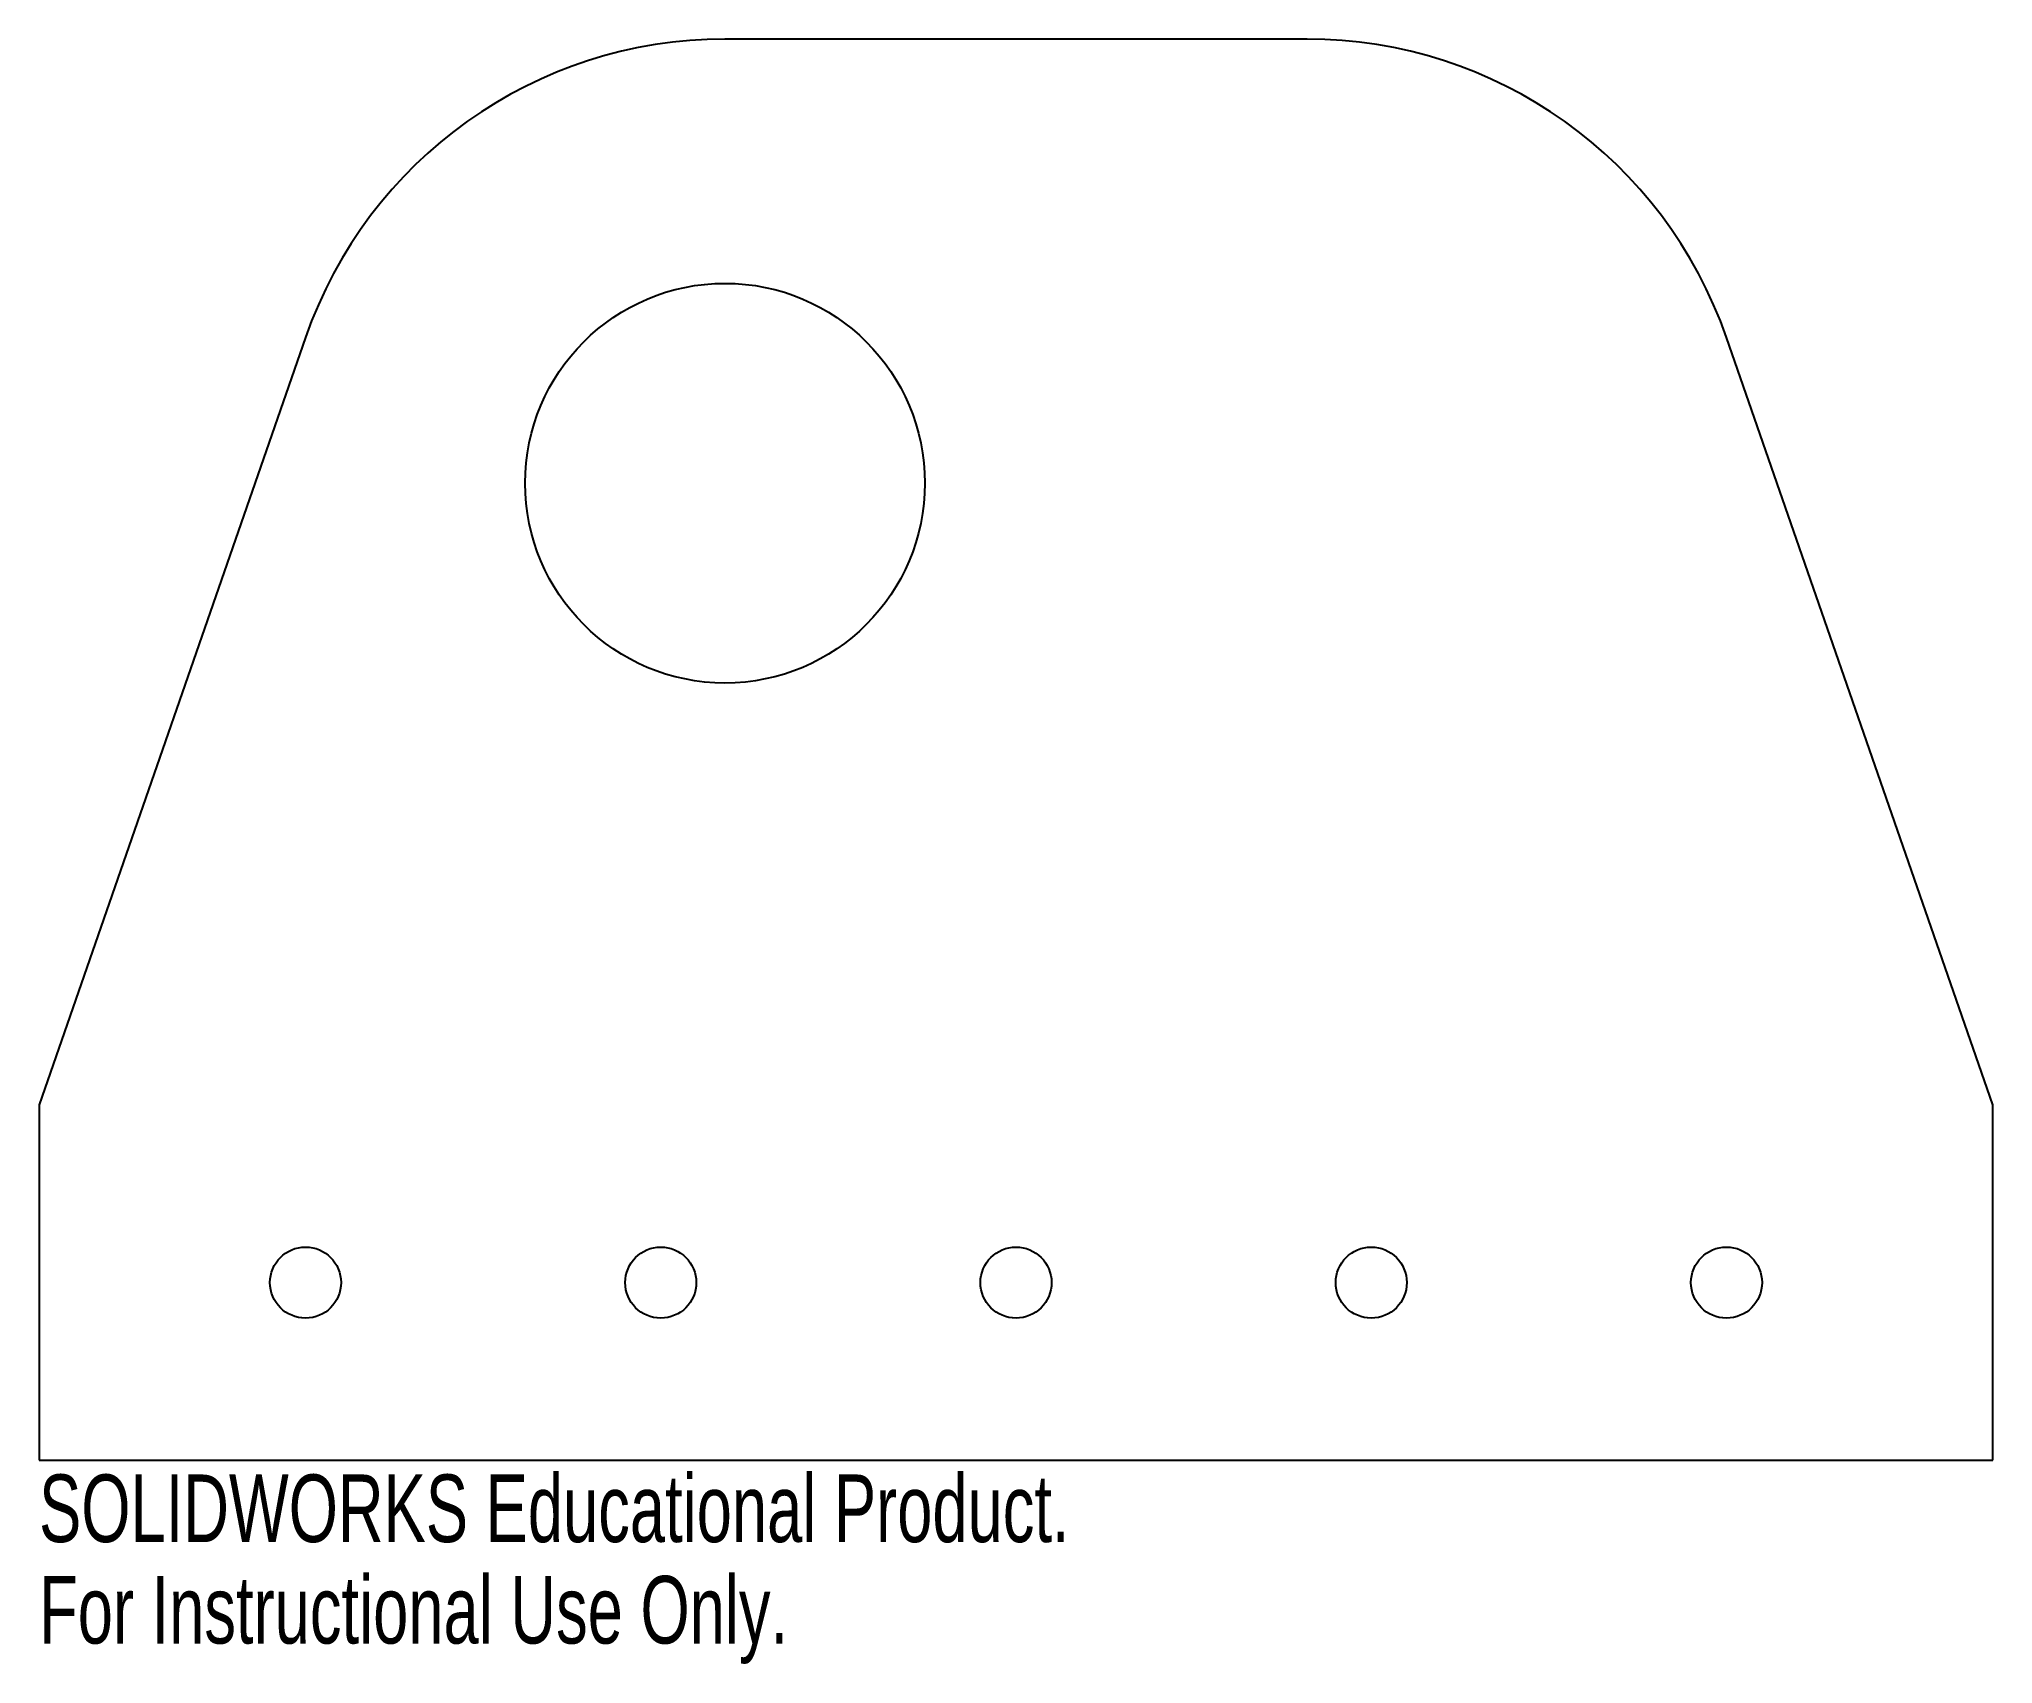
# Model space of a CAD drawing. Header units: inches. Extents: x 0 to 5.5, y -0.57 to 4.
import ezdxf

# ---------------------------------------------------------------- set-up
doc = ezdxf.new("R2010")
doc.units = ezdxf.units.IN
doc.header["$MEASUREMENT"] = 0
doc.styles.add('SLDTEXTSTYLE0', font='TXT', dxfattribs={"width": 0.7})

msp = doc.modelspace()

# ---------------------------------------------------------------- linework, layer by layer
at = {"color": 7, "linetype": 'Continuous', "lineweight": 25}
for p, q in [((3.5692, 4), (1.9308, 4)), ((0.75, 3.16), (0, 1)), ((5.5, 1), (4.75, 3.16)), ((0, 1), (0, 0)), ((5.5, 0), (5.5, 1)), ((0, 0), (5.5, 0))]:
    msp.add_line(p, q, dxfattribs=at)
for centre, radius in [((1.9308, 2.75), 0.5625), ((0.75, 0.5), 0.1), ((1.75, 0.5), 0.1), ((2.75, 0.5), 0.1), ((3.75, 0.5), 0.1), ((4.75, 0.5), 0.1)]:
    msp.add_circle(centre, radius, dxfattribs=at)
for centre, start, end in [((1.9308, 2.75), 90, 160.852), ((3.5692, 2.75), 19.148, 90)]:
    msp.add_arc(centre, 1.25, start, end, dxfattribs=at)

# ---------------------------------------------------------------- texts
at = {"color": 7, "linetype": 'Continuous', "char_height": 0.1903, "attachment_point": 1, "style": 'SLDTEXTSTYLE0'}
for s, insert in [('SOLIDWORKS Educational Product.', (0, -0.0401)), ('For Instructional Use Only.', (0, -0.3256))]:
    msp.add_mtext(s, dxfattribs=dict(at, insert=insert))

doc.saveas('drawing.dxf')
